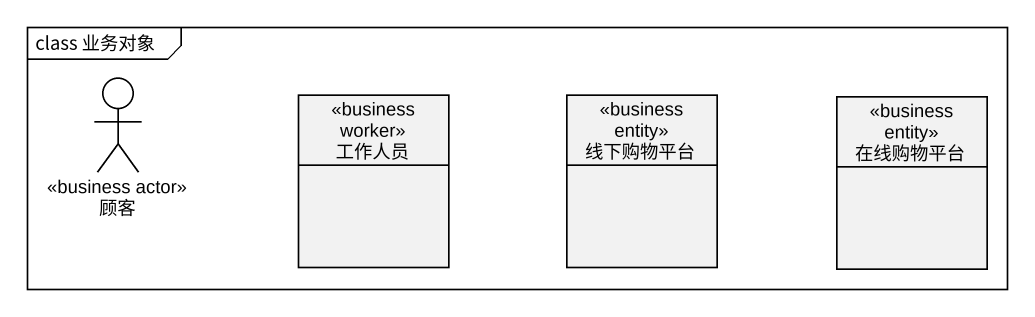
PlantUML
@startuml
mainframe class 业务对象
allowmixing
hide circle
hide empty members
actor 顾客 <<business actor>>
class 工作人员 <<business worker>>
class 线下购物平台 <<business entity>>
class 在线购物平台 <<business entity>>
@enduml
